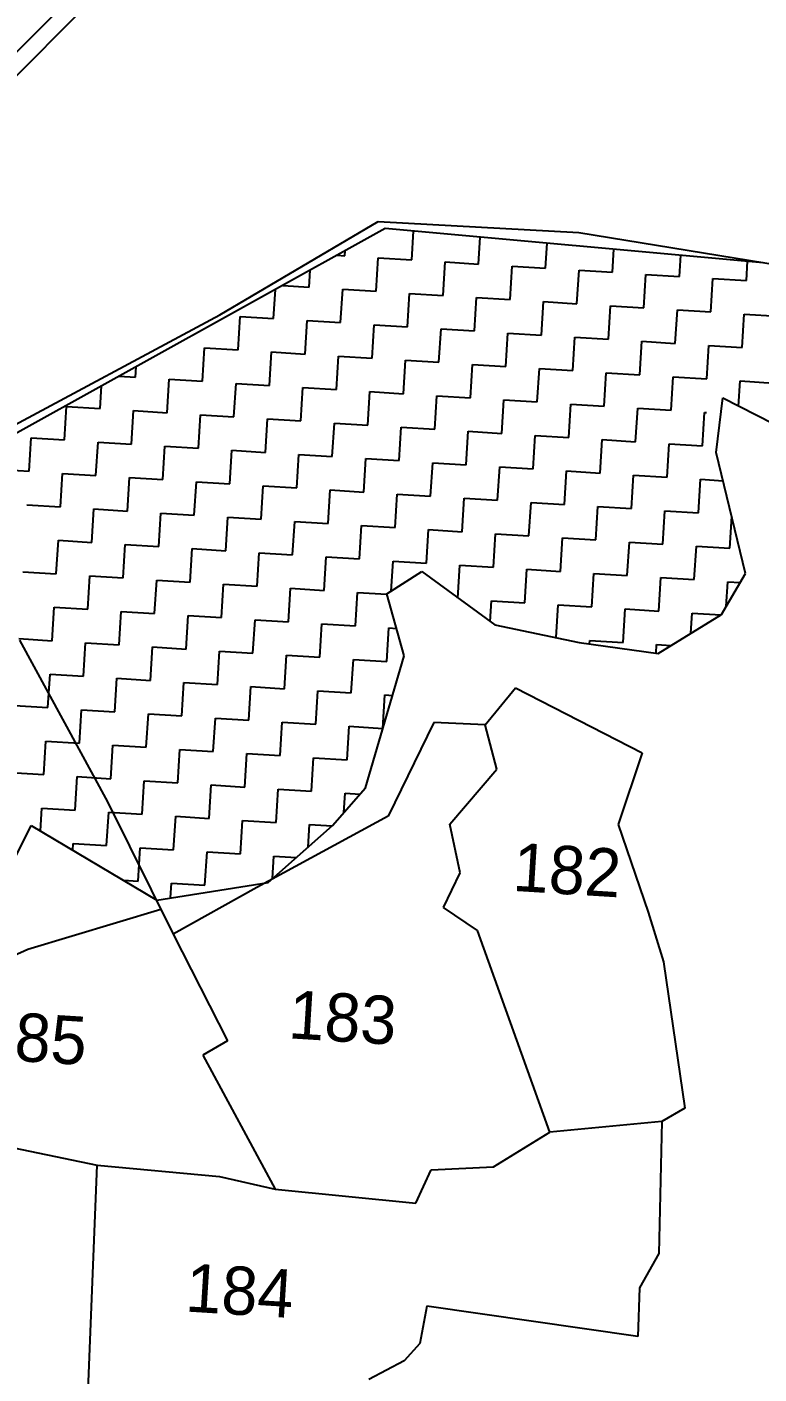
# Model space of a CAD drawing. Header units: metres. Extents: x 338806 to 344625, y 1770002 to 1774709.
# Drawn here: x 341254 to 341546, y 1771868 to 1772405 of the extents above; entities that cross this region are included whole.
import ezdxf

# ---------------------------------------------------------------- set-up
doc = ezdxf.new("R2010")
doc.units = ezdxf.units.M
doc.header["$MEASUREMENT"] = 0
for name, color, linetype in [('POLY_HATCH', 12, 'Continuous'), ('POLY_PARCEL', 6, 'Continuous'), ('TEXT_PARCEL', 7, 'Continuous')]:
    doc.layers.add(name, color=color, linetype=linetype)
doc.styles.add('TEXT_MAP', font='', dxfattribs={"height": 1.8})
doc.styles.get('TEXT_MAP').set_extended_font_data('Kruti Dev 050')

msp = doc.modelspace()

# ---------------------------------------------------------------- linework, layer by layer
at = {"layer": 'POLY_HATCH'}
for p, q in [((341148.95, 1772293.6), (341307.89, 1772452.79)), ((341396.94, 1772324.39), (341228.83, 1772231.15)), ((341547.46, 1772310.8), (341396.94, 1772324.39)), ((341528.84, 1772235.15), (341531.4, 1772256.88)), ((341531.4, 1772256.88), (341558.55, 1772243.04)), ((341540.47, 1772186.99), (341528.84, 1772235.15)), ((341397.51, 1772178.81), (341411.45, 1772187.68)), ((341411.45, 1772187.68), (341440.57, 1772166.42)), ((341530.93, 1772170.55), (341540.47, 1772186.99)), ((341404.5, 1772154.05), (341397.51, 1772178.81)), ((341440.57, 1772166.42), (341474.24, 1772159.47)), ((341505.62, 1772155.09), (341530.93, 1772170.55)), ((341474.24, 1772159.47), (341505.62, 1772155.09)), ((341389.07, 1772101.49), (341404.5, 1772154.05)), ((341375.97, 1772086.49), (341389.07, 1772101.49)), ((341247.56, 1772069.93), (341255.88, 1772086.44)), ((341255.88, 1772086.44), (341305.94, 1772056.77)), ((341350.21, 1772063.76), (341375.97, 1772086.49)), ((341305.94, 1772056.77), (341350.21, 1772063.76))]:
    msp.add_line(p, q, dxfattribs=at)
at = {"layer": 'POLY_HATCH', "linetype": 'Continuous'}
for p, q in [((341407.46, 1772311.93), (341408.17, 1772323.37)), ((341434.13, 1772310.28), (341434.79, 1772320.97)), ((341460.81, 1772308.63), (341461.42, 1772318.56)), ((341377.79, 1772313.76), (341380.78, 1772313.58)), ((341380.78, 1772313.58), (341380.9, 1772315.49)), ((341393.3, 1772299.42), (341394.12, 1772312.75)), ((341394.12, 1772312.75), (341407.46, 1772311.93)), ((341419.97, 1772297.77), (341420.8, 1772311.1)), ((341420.8, 1772311.1), (341434.13, 1772310.28)), ((341487.48, 1772306.98), (341488.05, 1772316.16)), ((341514.16, 1772305.33), (341514.68, 1772313.76)), ((341540.83, 1772303.67), (341541.31, 1772311.35)), ((341366.62, 1772301.07), (341367.04, 1772307.8)), ((341446.65, 1772296.11), (341447.47, 1772309.45)), ((341447.47, 1772309.45), (341460.81, 1772308.63)), ((341473.32, 1772294.46), (341474.14, 1772307.8)), ((341474.14, 1772307.8), (341487.48, 1772306.98)), ((341499.99, 1772292.81), (341500.82, 1772306.15)), ((341500.82, 1772306.15), (341514.16, 1772305.33)), ((341356.07, 1772301.72), (341366.62, 1772301.07)), ((341379.13, 1772286.9), (341379.96, 1772300.24)), ((341379.96, 1772300.24), (341393.3, 1772299.42)), ((341526.67, 1772291.16), (341527.49, 1772304.5)), ((341527.49, 1772304.5), (341540.83, 1772303.67)), ((341352.46, 1772288.55), (341353.17, 1772300.11)), ((341405.81, 1772285.25), (341406.63, 1772298.59)), ((341406.63, 1772298.59), (341419.97, 1772297.77)), ((341432.48, 1772283.6), (341433.31, 1772296.94)), ((341433.31, 1772296.94), (341446.65, 1772296.11)), ((341459.16, 1772281.95), (341459.98, 1772295.29)), ((341459.98, 1772295.29), (341473.32, 1772294.46)), ((341485.83, 1772280.3), (341486.66, 1772293.64)), ((341486.66, 1772293.64), (341499.99, 1772292.81)), ((341512.51, 1772278.65), (341513.33, 1772291.99)), ((341513.33, 1772291.99), (341526.67, 1772291.16)), ((341539.18, 1772277), (341540.01, 1772290.34)), ((341540.01, 1772290.34), (341553.34, 1772289.51)), ((341338.3, 1772276.04), (341339.12, 1772289.38)), ((341339.12, 1772289.38), (341352.46, 1772288.55)), ((341364.97, 1772274.39), (341365.8, 1772287.73)), ((341365.8, 1772287.73), (341379.13, 1772286.9)), ((341391.65, 1772272.74), (341392.47, 1772286.08)), ((341392.47, 1772286.08), (341405.81, 1772285.25)), ((341418.32, 1772271.09), (341419.15, 1772284.43)), ((341419.15, 1772284.43), (341432.48, 1772283.6)), ((341444.99, 1772269.44), (341445.82, 1772282.78)), ((341445.82, 1772282.78), (341459.16, 1772281.95)), ((341471.67, 1772267.79), (341472.49, 1772281.13)), ((341472.49, 1772281.13), (341485.83, 1772280.3)), ((341498.34, 1772266.14), (341499.17, 1772279.48)), ((341499.17, 1772279.48), (341512.51, 1772278.65)), ((341324.13, 1772263.53), (341324.96, 1772276.87)), ((341324.96, 1772276.87), (341338.3, 1772276.04)), ((341350.81, 1772261.88), (341351.63, 1772275.22)), ((341351.63, 1772275.22), (341364.97, 1772274.39)), ((341377.48, 1772260.23), (341378.31, 1772273.57)), ((341378.31, 1772273.57), (341391.65, 1772272.74)), ((341525.02, 1772264.49), (341525.84, 1772277.83)), ((341525.84, 1772277.83), (341539.18, 1772277)), ((341297.46, 1772265.18), (341297.72, 1772269.35)), ((341404.16, 1772258.58), (341404.98, 1772271.92)), ((341404.98, 1772271.92), (341418.32, 1772271.09)), ((341430.83, 1772256.93), (341431.66, 1772270.27)), ((341431.66, 1772270.27), (341444.99, 1772269.44)), ((341457.51, 1772255.28), (341458.33, 1772268.61)), ((341458.33, 1772268.61), (341471.67, 1772267.79)), ((341290.92, 1772265.59), (341297.46, 1772265.18)), ((341309.97, 1772251.02), (341310.8, 1772264.36)), ((341310.8, 1772264.36), (341324.13, 1772263.53)), ((341336.65, 1772249.37), (341337.47, 1772262.71)), ((341337.47, 1772262.71), (341350.81, 1772261.88)), ((341484.18, 1772253.63), (341485.01, 1772266.96)), ((341485.01, 1772266.96), (341498.34, 1772266.14)), ((341510.85, 1772251.98), (341511.68, 1772265.31)), ((341511.68, 1772265.31), (341525.02, 1772264.49)), ((341537.74, 1772253.65), (341538.35, 1772263.66)), ((341538.35, 1772263.66), (341551.69, 1772262.84)), ((341283.3, 1772252.67), (341283.85, 1772261.66)), ((341363.32, 1772247.72), (341364.15, 1772261.05)), ((341364.15, 1772261.05), (341377.48, 1772260.23)), ((341390, 1772246.07), (341390.82, 1772259.4)), ((341390.82, 1772259.4), (341404.16, 1772258.58)), ((341416.67, 1772244.42), (341417.49, 1772257.75)), ((341417.49, 1772257.75), (341430.83, 1772256.93)), ((341269.14, 1772240.16), (341269.96, 1772253.5)), ((341269.96, 1772253.5), (341283.3, 1772252.67)), ((341443.34, 1772242.77), (341444.17, 1772256.1)), ((341444.17, 1772256.1), (341457.51, 1772255.28)), ((341470.02, 1772241.12), (341470.84, 1772254.45)), ((341470.84, 1772254.45), (341484.18, 1772253.63)), ((341496.69, 1772239.46), (341497.52, 1772252.8)), ((341497.52, 1772252.8), (341510.85, 1772251.98)), ((341295.81, 1772238.51), (341296.63, 1772251.84)), ((341296.63, 1772251.84), (341309.97, 1772251.02)), ((341322.48, 1772236.86), (341323.31, 1772250.19)), ((341323.31, 1772250.19), (341336.65, 1772249.37)), ((341349.16, 1772235.21), (341349.98, 1772248.54)), ((341349.98, 1772248.54), (341363.32, 1772247.72)), ((341375.83, 1772233.56), (341376.66, 1772246.89)), ((341376.66, 1772246.89), (341390, 1772246.07)), ((341523.37, 1772237.81), (341524.19, 1772251.15)), ((341524.19, 1772251.15), (341524.99, 1772251.1)), ((341402.51, 1772231.9), (341403.33, 1772245.24)), ((341403.33, 1772245.24), (341416.67, 1772244.42)), ((341429.18, 1772230.25), (341430.01, 1772243.59)), ((341430.01, 1772243.59), (341443.34, 1772242.77)), ((341455.86, 1772228.6), (341456.68, 1772241.94)), ((341456.68, 1772241.94), (341470.02, 1772241.12)), ((341254.97, 1772227.65), (341255.8, 1772240.98)), ((341255.8, 1772240.98), (341269.14, 1772240.16)), ((341281.65, 1772226), (341282.47, 1772239.33)), ((341282.47, 1772239.33), (341295.81, 1772238.51)), ((341308.32, 1772224.34), (341309.15, 1772237.68)), ((341309.15, 1772237.68), (341322.48, 1772236.86)), ((341335, 1772222.69), (341335.82, 1772236.03)), ((341335.82, 1772236.03), (341349.16, 1772235.21)), ((341482.53, 1772226.95), (341483.36, 1772240.29)), ((341483.36, 1772240.29), (341496.69, 1772239.46)), ((341509.2, 1772225.3), (341510.03, 1772238.64)), ((341510.03, 1772238.64), (341523.37, 1772237.81)), ((341361.67, 1772221.04), (341362.5, 1772234.38)), ((341362.5, 1772234.38), (341375.83, 1772233.56)), ((341388.34, 1772219.39), (341389.17, 1772232.73)), ((341389.17, 1772232.73), (341402.51, 1772231.9)), ((341415.02, 1772217.74), (341415.84, 1772231.08)), ((341415.84, 1772231.08), (341429.18, 1772230.25)), ((341241.64, 1772228.47), (341254.97, 1772227.65)), ((341267.48, 1772213.48), (341268.31, 1772226.82)), ((341268.31, 1772226.82), (341281.65, 1772226)), ((341294.16, 1772211.83), (341294.98, 1772225.17)), ((341294.98, 1772225.17), (341308.32, 1772224.34)), ((341441.69, 1772216.09), (341442.52, 1772229.43)), ((341442.52, 1772229.43), (341455.86, 1772228.6)), ((341468.37, 1772214.44), (341469.19, 1772227.78)), ((341469.19, 1772227.78), (341482.53, 1772226.95)), ((341495.04, 1772212.79), (341495.87, 1772226.13)), ((341495.87, 1772226.13), (341509.2, 1772225.3)), ((341320.83, 1772210.18), (341321.66, 1772223.52)), ((341321.66, 1772223.52), (341335, 1772222.69)), ((341347.51, 1772208.53), (341348.33, 1772221.87)), ((341348.33, 1772221.87), (341361.67, 1772221.04)), ((341374.18, 1772206.88), (341375.01, 1772220.22)), ((341375.01, 1772220.22), (341388.34, 1772219.39)), ((341521.72, 1772211.14), (341522.54, 1772224.48)), ((341522.54, 1772224.48), (341531.55, 1772223.92)), ((341400.86, 1772205.23), (341401.68, 1772218.57)), ((341401.68, 1772218.57), (341415.02, 1772217.74)), ((341427.53, 1772203.58), (341428.36, 1772216.92)), ((341428.36, 1772216.92), (341441.69, 1772216.09)), ((341454.2, 1772201.93), (341455.03, 1772215.27)), ((341455.03, 1772215.27), (341468.37, 1772214.44)), ((341254.15, 1772214.31), (341267.48, 1772213.48)), ((341280, 1772199.32), (341280.82, 1772212.66)), ((341280.82, 1772212.66), (341294.16, 1772211.83)), ((341306.67, 1772197.67), (341307.5, 1772211.01)), ((341307.5, 1772211.01), (341320.83, 1772210.18)), ((341333.35, 1772196.02), (341334.17, 1772209.36)), ((341334.17, 1772209.36), (341347.51, 1772208.53)), ((341480.88, 1772200.28), (341481.7, 1772213.62)), ((341481.7, 1772213.62), (341495.04, 1772212.79)), ((341507.55, 1772198.63), (341508.38, 1772211.96)), ((341508.38, 1772211.96), (341521.72, 1772211.14)), ((341534.23, 1772196.98), (341535.01, 1772209.6)), ((341360.02, 1772194.37), (341360.84, 1772207.71)), ((341360.84, 1772207.71), (341374.18, 1772206.88)), ((341386.69, 1772192.72), (341387.52, 1772206.06)), ((341387.52, 1772206.06), (341400.86, 1772205.23)), ((341413.37, 1772191.07), (341414.19, 1772204.41)), ((341414.19, 1772204.41), (341427.53, 1772203.58)), ((341265.83, 1772186.81), (341266.66, 1772200.15)), ((341266.66, 1772200.15), (341280, 1772199.32)), ((341292.51, 1772185.16), (341293.33, 1772198.5)), ((341293.33, 1772198.5), (341306.67, 1772197.67)), ((341440.04, 1772189.42), (341440.87, 1772202.75)), ((341440.87, 1772202.75), (341454.2, 1772201.93)), ((341466.72, 1772187.77), (341467.54, 1772201.1)), ((341467.54, 1772201.1), (341480.88, 1772200.28)), ((341493.39, 1772186.12), (341494.22, 1772199.45)), ((341494.22, 1772199.45), (341507.55, 1772198.63)), ((341319.18, 1772183.51), (341320.01, 1772196.85)), ((341320.01, 1772196.85), (341333.35, 1772196.02)), ((341345.86, 1772181.86), (341346.68, 1772195.19)), ((341346.68, 1772195.19), (341360.02, 1772194.37)), ((341372.53, 1772180.21), (341373.36, 1772193.54)), ((341373.36, 1772193.54), (341386.69, 1772192.72)), ((341520.07, 1772184.47), (341520.89, 1772197.8)), ((341520.89, 1772197.8), (341534.23, 1772196.98)), ((341252.5, 1772187.63), (341265.83, 1772186.81)), ((341399.29, 1772179.95), (341400.03, 1772191.89)), ((341400.03, 1772191.89), (341413.37, 1772191.07)), ((341425.89, 1772177.13), (341426.71, 1772190.24)), ((341426.71, 1772190.24), (341440.04, 1772189.42)), ((341452.55, 1772175.25), (341453.38, 1772188.59)), ((341453.38, 1772188.59), (341466.72, 1772187.77)), ((341278.35, 1772172.65), (341279.17, 1772185.98)), ((341279.17, 1772185.98), (341292.51, 1772185.16)), ((341305.02, 1772171), (341305.85, 1772184.33)), ((341305.85, 1772184.33), (341319.18, 1772183.51)), ((341331.69, 1772169.35), (341332.52, 1772182.68)), ((341332.52, 1772182.68), (341345.86, 1772181.86)), ((341479.23, 1772173.6), (341480.05, 1772186.94)), ((341480.05, 1772186.94), (341493.39, 1772186.12)), ((341505.9, 1772171.95), (341506.73, 1772185.29)), ((341506.73, 1772185.29), (341520.07, 1772184.47)), ((341532.79, 1772173.76), (341533.4, 1772183.64)), ((341533.4, 1772183.64), (341538.35, 1772183.33)), ((341358.37, 1772167.69), (341359.19, 1772181.03)), ((341359.19, 1772181.03), (341372.53, 1772180.21)), ((341385.04, 1772166.04), (341385.87, 1772179.38)), ((341385.87, 1772179.38), (341397.55, 1772178.66)), ((341264.18, 1772160.13), (341265.01, 1772173.47)), ((341265.01, 1772173.47), (341278.35, 1772172.65)), ((341290.86, 1772158.48), (341291.68, 1772171.82)), ((341291.68, 1772171.82), (341305.02, 1772171)), ((341438.7, 1772167.78), (341439.22, 1772176.08)), ((341439.22, 1772176.08), (341452.55, 1772175.25)), ((341465.08, 1772161.36), (341465.89, 1772174.43)), ((341465.89, 1772174.43), (341479.23, 1772173.6)), ((341491.74, 1772159.44), (341492.57, 1772172.78)), ((341492.57, 1772172.78), (341505.9, 1772171.95)), ((341317.53, 1772156.83), (341318.36, 1772170.17)), ((341318.36, 1772170.17), (341331.69, 1772169.35)), ((341344.21, 1772155.18), (341345.03, 1772168.52)), ((341345.03, 1772168.52), (341358.37, 1772167.69)), ((341370.88, 1772153.53), (341371.71, 1772166.87)), ((341371.71, 1772166.87), (341385.04, 1772166.04)), ((341518.74, 1772163.11), (341519.24, 1772171.13)), ((341519.24, 1772171.13), (341530.71, 1772170.42)), ((341250.85, 1772160.96), (341264.18, 1772160.13)), ((341397.56, 1772151.88), (341398.38, 1772165.22)), ((341398.38, 1772165.22), (341401.4, 1772165.03)), ((341276.7, 1772145.97), (341277.52, 1772159.31)), ((341277.52, 1772159.31), (341290.86, 1772158.48)), ((341303.37, 1772144.32), (341304.19, 1772157.66)), ((341304.19, 1772157.66), (341317.53, 1772156.83)), ((341330.04, 1772142.67), (341330.87, 1772156.01)), ((341330.87, 1772156.01), (341344.21, 1772155.18)), ((341478.32, 1772158.9), (341478.4, 1772160.27)), ((341478.4, 1772160.27), (341491.74, 1772159.44)), ((341504.87, 1772155.2), (341505.08, 1772158.62)), ((341505.08, 1772158.62), (341510.81, 1772158.26)), ((341356.72, 1772141.02), (341357.54, 1772154.36)), ((341357.54, 1772154.36), (341370.88, 1772153.53)), ((341383.39, 1772139.37), (341384.22, 1772152.71)), ((341384.22, 1772152.71), (341397.56, 1772151.88)), ((341262.53, 1772133.46), (341263.36, 1772146.8)), ((341263.36, 1772146.8), (341276.7, 1772145.97)), ((341289.21, 1772131.81), (341290.03, 1772145.15)), ((341290.03, 1772145.15), (341303.37, 1772144.32)), ((341315.88, 1772130.16), (341316.71, 1772143.5)), ((341316.71, 1772143.5), (341330.04, 1772142.67)), ((341342.56, 1772128.51), (341343.38, 1772141.85)), ((341343.38, 1772141.85), (341356.72, 1772141.02)), ((341369.23, 1772126.86), (341370.06, 1772140.2)), ((341370.06, 1772140.2), (341383.39, 1772139.37)), ((341249.2, 1772134.29), (341262.53, 1772133.46)), ((341395.9, 1772125.21), (341396.73, 1772138.54)), ((341396.73, 1772138.54), (341399.89, 1772138.35)), ((341275.04, 1772119.3), (341275.87, 1772132.64)), ((341275.87, 1772132.64), (341289.21, 1772131.81)), ((341301.72, 1772117.65), (341302.54, 1772130.98)), ((341302.54, 1772130.98), (341315.88, 1772130.16)), ((341328.39, 1772116), (341329.22, 1772129.33)), ((341329.22, 1772129.33), (341342.56, 1772128.51)), ((341355.07, 1772114.35), (341355.89, 1772127.68)), ((341355.89, 1772127.68), (341369.23, 1772126.86)), ((341381.74, 1772112.7), (341382.57, 1772126.03)), ((341382.57, 1772126.03), (341395.9, 1772125.21)), ((341260.88, 1772106.79), (341261.71, 1772120.12)), ((341261.71, 1772120.12), (341275.04, 1772119.3)), ((341287.56, 1772105.14), (341288.38, 1772118.47)), ((341288.38, 1772118.47), (341301.72, 1772117.65)), ((341314.23, 1772103.48), (341315.06, 1772116.82)), ((341315.06, 1772116.82), (341328.39, 1772116)), ((341340.91, 1772101.83), (341341.73, 1772115.17)), ((341341.73, 1772115.17), (341355.07, 1772114.35)), ((341367.58, 1772100.18), (341368.4, 1772113.52)), ((341368.4, 1772113.52), (341381.74, 1772112.7)), ((341247.54, 1772107.61), (341260.88, 1772106.79)), ((341273.39, 1772092.62), (341274.22, 1772105.96)), ((341274.22, 1772105.96), (341287.56, 1772105.14)), ((341300.07, 1772090.97), (341300.89, 1772104.31)), ((341300.89, 1772104.31), (341314.23, 1772103.48)), ((341326.74, 1772089.32), (341327.57, 1772102.66)), ((341327.57, 1772102.66), (341340.91, 1772101.83)), ((341353.42, 1772087.67), (341354.24, 1772101.01)), ((341354.24, 1772101.01), (341367.58, 1772100.18)), ((341380.44, 1772091.61), (341380.92, 1772099.36)), ((341380.92, 1772099.36), (341386.88, 1772098.99)), ((341259.49, 1772084.3), (341260.06, 1772093.45)), ((341260.06, 1772093.45), (341273.39, 1772092.62)), ((341285.91, 1772078.46), (341286.73, 1772091.8)), ((341286.73, 1772091.8), (341300.07, 1772090.97)), ((341312.58, 1772076.81), (341313.41, 1772090.15)), ((341313.41, 1772090.15), (341326.74, 1772089.32)), ((341339.25, 1772075.16), (341340.08, 1772088.5)), ((341340.08, 1772088.5), (341353.42, 1772087.67)), ((341366.2, 1772077.87), (341366.75, 1772086.85)), ((341366.75, 1772086.85), (341375.74, 1772086.29)), ((341272.41, 1772076.65), (341272.57, 1772079.29)), ((341272.57, 1772079.29), (341285.91, 1772078.46)), ((341298.42, 1772064.3), (341299.24, 1772077.64)), ((341299.24, 1772077.64), (341312.58, 1772076.81)), ((341325.09, 1772062.65), (341325.92, 1772075.99)), ((341325.92, 1772075.99), (341339.25, 1772075.16)), ((341352.04, 1772065.38), (341352.59, 1772074.33)), ((341352.59, 1772074.33), (341361.56, 1772073.78)), ((341292.64, 1772064.66), (341298.42, 1772064.3)), ((341311.39, 1772057.63), (341311.75, 1772063.47)), ((341311.75, 1772063.47), (341325.09, 1772062.65))]:
    msp.add_line(p, q, dxfattribs=at)
at = {"layer": 'POLY_PARCEL'}
for p, q in [((341314.04, 1772449.72), (341178.29, 1772313.4)), ((341331, 1772290.05), (341394.11, 1772327.27)), ((341394.11, 1772327.27), (341474.1, 1772322.86)), ((341474.1, 1772322.86), (341554.64, 1772309.69)), ((341216.89, 1772228.84), (341331, 1772290.05)), ((341251.14, 1772160.4), (341286.2, 1772095.97)), ((341436.69, 1772126.56), (341448.8, 1772141.37)), ((341448.8, 1772141.37), (341499.25, 1772115.4)), ((341416.22, 1772127.51), (341398.11, 1772090.21)), ((341436.69, 1772126.56), (341416.22, 1772127.51)), ((341441.41, 1772108.98), (341436.69, 1772126.56)), ((341499.25, 1772115.4), (341489.69, 1772086.83)), ((341422.67, 1772086.98), (341441.41, 1772108.98)), ((341286.2, 1772095.97), (341312.47, 1772043.16)), ((341398.11, 1772090.21), (341345.71, 1772061.76)), ((341426.73, 1772067.66), (341422.67, 1772086.98)), ((341489.69, 1772086.83), (341501.69, 1772051.97)), ((341420.08, 1772053.86), (341426.73, 1772067.66)), ((341345.71, 1772061.76), (341312.47, 1772043.16)), ((341433.74, 1772044.6), (341420.08, 1772053.86)), ((341307.55, 1772053.04), (341254.55, 1772037.04)), ((341501.69, 1772051.97), (341507.76, 1772032.15)), ((341312.47, 1772043.16), (341334.09, 1772000.65)), ((341462.5, 1771964.28), (341433.74, 1772044.6)), ((341254.55, 1772037.04), (341175.03, 1772001.61)), ((341507.76, 1772032.15), (341516.31, 1771973.78)), ((341334.09, 1772000.65), (341324.26, 1771994.94)), ((341324.26, 1771994.94), (341353.09, 1771941.58)), ((341516.31, 1771973.78), (341507.2, 1771968.46)), ((341196.16, 1771969.12), (341282.08, 1771951.09)), ((341507.2, 1771968.46), (341462.5, 1771964.28)), ((341507.2, 1771968.46), (341505.92, 1771915.9)), ((341440.04, 1771950.41), (341462.5, 1771964.28)), ((341278.48, 1771861.4), (341282.08, 1771951.09)), ((341282.08, 1771951.09), (341330.94, 1771946.61)), ((341330.94, 1771946.61), (341353.09, 1771941.58)), ((341409.12, 1771936), (341415.21, 1771949.31)), ((341415.21, 1771949.31), (341440.04, 1771950.41)), ((341353.09, 1771941.58), (341409.12, 1771936)), ((341505.92, 1771915.9), (341498.26, 1771902.28)), ((341498.26, 1771902.28), (341497.55, 1771882.88)), ((341413.56, 1771894.89), (341410.69, 1771880)), ((341497.55, 1771882.88), (341413.56, 1771894.89)), ((341410.69, 1771880), (341404.43, 1771873.1)), ((341404.43, 1771873.1), (341390.35, 1771865.71))]:
    msp.add_line(p, q, dxfattribs=at)

# ---------------------------------------------------------------- texts
at = {"layer": 'TEXT_PARCEL', "style": 'TEXT_MAP'}
for s, p in [('182', (341447.4, 1772060.46)), ('183', (341357.99, 1772001.7)), ('185', (341234.54, 1771993.63)), ('184', (341316.94, 1771892.81))]:
    msp.add_text(s, height=19.242, rotation=356.459, dxfattribs=at).set_placement(p)

doc.saveas('drawing.dxf')
